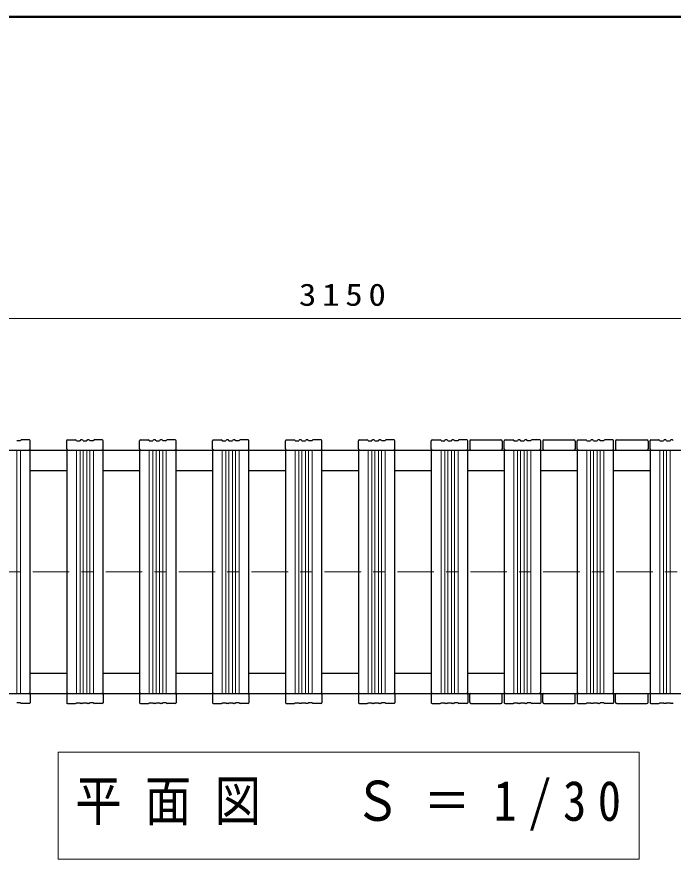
# Model space of a CAD drawing. Units: millimetres on the paper, scale 1:30. Extents: x -385 to 0, y 0 to 267.
# Drawn here: x -301.2 to -247.2, y 197.8 to 267 of the extents above; entities that cross this region are included whole.
import ezdxf

# ---------------------------------------------------------------- set-up
doc = ezdxf.new("R2010")
doc.units = ezdxf.units.MM
doc.linetypes.add('USER2', pattern=[6, 3, -1, 1, -1])
doc.layers.add('LY_1', color=7, linetype='Continuous', lineweight=25)
doc.layers.add('LY_4', color=7, linetype='Continuous', lineweight=13)
doc.styles.add('ＭＳ ゴシック', font='')
doc.styles.get('ＭＳ ゴシック').set_extended_font_data('MS Gothic')

msp = doc.modelspace()

# ---------------------------------------------------------------- linework, layer by layer
at = {"layer": 'LY_1', "lineweight": 13}
for p, q in [((-327.055, 242.215), (-222.055, 242.215)), ((-301.155, 211.382), (-301.155, 231.382)), ((-300.855, 211.382), (-300.855, 231.382)), ((-296.255, 211.382), (-296.255, 231.382)), ((-295.955, 211.382), (-295.955, 231.382)), ((-295.705, 211.382), (-295.705, 231.382)), ((-295.405, 211.382), (-295.405, 231.382)), ((-295.155, 211.382), (-295.155, 231.382)), ((-294.855, 211.382), (-294.855, 231.382)), ((-290.255, 211.382), (-290.255, 231.382)), ((-289.955, 211.382), (-289.955, 231.382)), ((-289.705, 211.382), (-289.705, 231.382)), ((-289.405, 211.382), (-289.405, 231.382)), ((-289.155, 211.382), (-289.155, 231.382)), ((-288.855, 211.382), (-288.855, 231.382)), ((-284.255, 211.382), (-284.255, 231.382)), ((-283.955, 211.382), (-283.955, 231.382)), ((-283.705, 211.382), (-283.705, 231.382)), ((-283.405, 211.382), (-283.405, 231.382)), ((-283.155, 211.382), (-283.155, 231.382)), ((-282.855, 211.382), (-282.855, 231.382)), ((-278.255, 211.382), (-278.255, 231.382)), ((-277.955, 211.382), (-277.955, 231.382)), ((-277.705, 211.382), (-277.705, 231.382)), ((-277.405, 211.382), (-277.405, 231.382)), ((-277.155, 211.382), (-277.155, 231.382)), ((-276.855, 211.382), (-276.855, 231.382)), ((-272.255, 211.382), (-272.255, 231.382)), ((-271.955, 211.382), (-271.955, 231.382)), ((-271.705, 211.382), (-271.705, 231.382)), ((-271.405, 211.382), (-271.405, 231.382)), ((-271.155, 211.382), (-271.155, 231.382)), ((-270.855, 211.382), (-270.855, 231.382)), ((-266.255, 211.382), (-266.255, 231.382)), ((-265.955, 211.382), (-265.955, 231.382)), ((-265.705, 211.382), (-265.705, 231.382)), ((-265.405, 211.382), (-265.405, 231.382)), ((-265.155, 211.382), (-265.155, 231.382)), ((-264.855, 211.382), (-264.855, 231.382)), ((-260.255, 211.382), (-260.255, 231.382)), ((-259.955, 211.382), (-259.955, 231.382)), ((-259.705, 211.382), (-259.705, 231.382)), ((-259.405, 211.382), (-259.405, 231.382)), ((-259.155, 211.382), (-259.155, 231.382)), ((-258.855, 211.382), (-258.855, 231.382)), ((-254.255, 211.382), (-254.255, 231.382)), ((-253.955, 211.382), (-253.955, 231.382)), ((-253.705, 211.382), (-253.705, 231.382)), ((-253.405, 211.382), (-253.405, 231.382)), ((-253.155, 211.382), (-253.155, 231.382)), ((-252.855, 211.382), (-252.855, 231.382)), ((-248.255, 211.382), (-248.255, 231.382)), ((-247.955, 211.382), (-247.955, 231.382)), ((-247.705, 211.382), (-247.705, 231.382)), ((-247.405, 211.382), (-247.405, 231.382)), ((-297.761, 206.555), (-297.761, 197.755)), ((-249.961, 206.555), (-297.761, 206.555)), ((-249.961, 197.755), (-249.961, 206.555)), ((-297.761, 197.755), (-249.961, 197.755))]:
    msp.add_line(p, q, dxfattribs=at)
at = {"layer": 'LY_1'}
for p, q in [((-300.855, 232.149), (-301.155, 232.149)), ((-300.122, 232.215), (-300.789, 232.215)), ((-300.055, 231.482), (-300.055, 232.149)), ((-297.055, 231.482), (-297.055, 232.149)), ((-296.989, 232.215), (-296.322, 232.215)), ((-296.255, 232.149), (-295.955, 232.149)), ((-295.772, 232.215), (-295.889, 232.215)), ((-295.705, 232.149), (-295.405, 232.149)), ((-295.222, 232.215), (-295.339, 232.215)), ((-294.855, 232.149), (-295.155, 232.149)), ((-294.122, 232.215), (-294.789, 232.215)), ((-294.055, 231.482), (-294.055, 232.149)), ((-291.055, 231.482), (-291.055, 232.149)), ((-290.989, 232.215), (-290.322, 232.215)), ((-290.255, 232.149), (-289.955, 232.149)), ((-289.772, 232.215), (-289.889, 232.215)), ((-289.705, 232.149), (-289.405, 232.149)), ((-289.222, 232.215), (-289.339, 232.215)), ((-288.855, 232.149), (-289.155, 232.149)), ((-288.122, 232.215), (-288.789, 232.215)), ((-288.055, 231.482), (-288.055, 232.149)), ((-285.055, 231.482), (-285.055, 232.149)), ((-284.989, 232.215), (-284.322, 232.215)), ((-284.255, 232.149), (-283.955, 232.149)), ((-283.772, 232.215), (-283.889, 232.215)), ((-283.705, 232.149), (-283.405, 232.149)), ((-283.222, 232.215), (-283.339, 232.215)), ((-282.855, 232.149), (-283.155, 232.149)), ((-282.122, 232.215), (-282.789, 232.215)), ((-282.055, 231.482), (-282.055, 232.149)), ((-279.055, 231.482), (-279.055, 232.149)), ((-278.989, 232.215), (-278.322, 232.215)), ((-278.255, 232.149), (-277.955, 232.149)), ((-277.772, 232.215), (-277.889, 232.215)), ((-277.705, 232.149), (-277.405, 232.149)), ((-277.222, 232.215), (-277.339, 232.215)), ((-276.855, 232.149), (-277.155, 232.149)), ((-276.122, 232.215), (-276.789, 232.215)), ((-276.055, 231.482), (-276.055, 232.149)), ((-273.055, 231.482), (-273.055, 232.149)), ((-272.989, 232.215), (-272.322, 232.215)), ((-272.255, 232.149), (-271.955, 232.149)), ((-271.772, 232.215), (-271.889, 232.215)), ((-271.705, 232.149), (-271.405, 232.149)), ((-271.222, 232.215), (-271.339, 232.215)), ((-270.855, 232.149), (-271.155, 232.149)), ((-270.122, 232.215), (-270.789, 232.215)), ((-270.055, 231.482), (-270.055, 232.149)), ((-267.055, 231.482), (-267.055, 232.149)), ((-266.989, 232.215), (-266.322, 232.215)), ((-266.255, 232.149), (-265.955, 232.149)), ((-265.772, 232.215), (-265.889, 232.215)), ((-265.705, 232.149), (-265.405, 232.149)), ((-265.222, 232.215), (-265.339, 232.215)), ((-264.855, 232.149), (-265.155, 232.149)), ((-264.122, 232.215), (-264.789, 232.215)), ((-264.055, 231.482), (-264.055, 232.149)), ((-263.889, 232.115), (-263.889, 231.482)), ((-263.789, 232.215), (-261.322, 232.215)), ((-261.222, 232.115), (-261.222, 231.482)), ((-261.055, 231.482), (-261.055, 232.149)), ((-260.989, 232.215), (-260.322, 232.215)), ((-260.255, 232.149), (-259.955, 232.149)), ((-259.772, 232.215), (-259.889, 232.215)), ((-259.705, 232.149), (-259.405, 232.149)), ((-259.222, 232.215), (-259.339, 232.215)), ((-258.855, 232.149), (-259.155, 232.149)), ((-258.122, 232.215), (-258.789, 232.215)), ((-258.055, 231.482), (-258.055, 232.149)), ((-257.889, 232.115), (-257.889, 231.482)), ((-257.789, 232.215), (-255.322, 232.215)), ((-255.222, 232.115), (-255.222, 231.482)), ((-255.055, 231.482), (-255.055, 232.149)), ((-254.989, 232.215), (-254.322, 232.215)), ((-254.255, 232.149), (-253.955, 232.149)), ((-253.772, 232.215), (-253.889, 232.215)), ((-253.705, 232.149), (-253.405, 232.149)), ((-253.222, 232.215), (-253.339, 232.215)), ((-252.855, 232.149), (-253.155, 232.149)), ((-252.122, 232.215), (-252.789, 232.215)), ((-252.055, 231.482), (-252.055, 232.149)), ((-251.889, 232.115), (-251.889, 231.482)), ((-251.789, 232.215), (-249.322, 232.215)), ((-249.222, 232.115), (-249.222, 231.482)), ((-249.055, 231.482), (-249.055, 232.149)), ((-248.989, 232.215), (-248.322, 232.215)), ((-248.255, 232.149), (-247.955, 232.149)), ((-247.772, 232.215), (-247.889, 232.215)), ((-247.705, 232.149), (-247.405, 232.149)), ((-247.222, 232.215), (-247.339, 232.215)), ((-327.055, 231.382), (-222.055, 231.382)), ((-300.055, 211.482), (-300.055, 231.282)), ((-297.055, 231.282), (-297.055, 211.482)), ((-294.055, 211.482), (-294.055, 231.282)), ((-291.055, 231.282), (-291.055, 211.482)), ((-288.055, 211.482), (-288.055, 231.282)), ((-285.055, 231.282), (-285.055, 211.482)), ((-282.055, 211.482), (-282.055, 231.282)), ((-279.055, 231.282), (-279.055, 211.482)), ((-276.055, 211.482), (-276.055, 231.282)), ((-273.055, 231.282), (-273.055, 211.482)), ((-270.055, 211.482), (-270.055, 231.282)), ((-267.055, 231.282), (-267.055, 211.482)), ((-264.055, 211.482), (-264.055, 231.282)), ((-261.055, 231.282), (-261.055, 211.482)), ((-258.055, 211.482), (-258.055, 231.282)), ((-255.055, 231.282), (-255.055, 211.482)), ((-252.055, 211.482), (-252.055, 231.282)), ((-249.055, 231.282), (-249.055, 211.482)), ((-300.055, 229.715), (-297.055, 229.715)), ((-294.055, 229.715), (-291.055, 229.715)), ((-288.055, 229.715), (-285.055, 229.715)), ((-282.055, 229.715), (-279.055, 229.715)), ((-276.055, 229.715), (-273.055, 229.715)), ((-270.055, 229.715), (-267.055, 229.715)), ((-264.055, 229.715), (-261.055, 229.715)), ((-258.055, 229.715), (-255.055, 229.715)), ((-252.055, 229.715), (-249.055, 229.715)), ((-300.055, 213.049), (-297.055, 213.049)), ((-294.055, 213.049), (-291.055, 213.049)), ((-288.055, 213.049), (-285.055, 213.049)), ((-282.055, 213.049), (-279.055, 213.049)), ((-276.055, 213.049), (-273.055, 213.049)), ((-270.055, 213.049), (-267.055, 213.049)), ((-264.055, 213.049), (-261.055, 213.049)), ((-258.055, 213.049), (-255.055, 213.049)), ((-252.055, 213.049), (-249.055, 213.049)), ((-327.055, 211.382), (-222.055, 211.382)), ((-300.055, 211.282), (-300.055, 210.615)), ((-297.055, 211.282), (-297.055, 210.615)), ((-294.055, 211.282), (-294.055, 210.615)), ((-291.055, 211.282), (-291.055, 210.615)), ((-288.055, 211.282), (-288.055, 210.615)), ((-285.055, 211.282), (-285.055, 210.615)), ((-282.055, 211.282), (-282.055, 210.615)), ((-279.055, 211.282), (-279.055, 210.615)), ((-276.055, 211.282), (-276.055, 210.615)), ((-273.055, 211.282), (-273.055, 210.615)), ((-270.055, 211.282), (-270.055, 210.615)), ((-267.055, 211.282), (-267.055, 210.615)), ((-264.055, 211.282), (-264.055, 210.615)), ((-263.889, 210.649), (-263.889, 211.282)), ((-261.222, 210.649), (-261.222, 211.282)), ((-261.055, 211.282), (-261.055, 210.615)), ((-258.055, 211.282), (-258.055, 210.615)), ((-257.889, 210.649), (-257.889, 211.282)), ((-255.222, 210.649), (-255.222, 211.282)), ((-255.055, 211.282), (-255.055, 210.615)), ((-252.055, 211.282), (-252.055, 210.615)), ((-251.889, 210.649), (-251.889, 211.282)), ((-249.222, 210.649), (-249.222, 211.282)), ((-249.055, 211.282), (-249.055, 210.615)), ((-300.855, 210.615), (-301.155, 210.615)), ((-300.122, 210.549), (-300.789, 210.549)), ((-296.989, 210.549), (-296.322, 210.549)), ((-296.255, 210.615), (-295.955, 210.615)), ((-295.772, 210.549), (-295.889, 210.549)), ((-295.705, 210.615), (-295.405, 210.615)), ((-295.222, 210.549), (-295.339, 210.549)), ((-294.855, 210.615), (-295.155, 210.615)), ((-294.122, 210.549), (-294.789, 210.549)), ((-290.989, 210.549), (-290.322, 210.549)), ((-290.255, 210.615), (-289.955, 210.615)), ((-289.772, 210.549), (-289.889, 210.549)), ((-289.705, 210.615), (-289.405, 210.615)), ((-289.222, 210.549), (-289.339, 210.549)), ((-288.855, 210.615), (-289.155, 210.615)), ((-288.122, 210.549), (-288.789, 210.549)), ((-284.989, 210.549), (-284.322, 210.549)), ((-284.255, 210.615), (-283.955, 210.615)), ((-283.772, 210.549), (-283.889, 210.549)), ((-283.705, 210.615), (-283.405, 210.615)), ((-283.222, 210.549), (-283.339, 210.549)), ((-282.855, 210.615), (-283.155, 210.615)), ((-282.122, 210.549), (-282.789, 210.549)), ((-278.989, 210.549), (-278.322, 210.549)), ((-278.255, 210.615), (-277.955, 210.615)), ((-277.772, 210.549), (-277.889, 210.549)), ((-277.705, 210.615), (-277.405, 210.615)), ((-277.222, 210.549), (-277.339, 210.549)), ((-276.855, 210.615), (-277.155, 210.615)), ((-276.122, 210.549), (-276.789, 210.549)), ((-272.989, 210.549), (-272.322, 210.549)), ((-272.255, 210.615), (-271.955, 210.615)), ((-271.772, 210.549), (-271.889, 210.549)), ((-271.705, 210.615), (-271.405, 210.615)), ((-271.222, 210.549), (-271.339, 210.549)), ((-270.855, 210.615), (-271.155, 210.615)), ((-270.122, 210.549), (-270.789, 210.549)), ((-266.989, 210.549), (-266.322, 210.549)), ((-266.255, 210.615), (-265.955, 210.615)), ((-265.772, 210.549), (-265.889, 210.549)), ((-265.705, 210.615), (-265.405, 210.615)), ((-265.222, 210.549), (-265.339, 210.549)), ((-264.855, 210.615), (-265.155, 210.615)), ((-264.122, 210.549), (-264.789, 210.549)), ((-263.789, 210.549), (-261.322, 210.549)), ((-260.989, 210.549), (-260.322, 210.549)), ((-260.255, 210.615), (-259.955, 210.615)), ((-259.772, 210.549), (-259.889, 210.549)), ((-259.705, 210.615), (-259.405, 210.615)), ((-259.222, 210.549), (-259.339, 210.549)), ((-258.855, 210.615), (-259.155, 210.615)), ((-258.122, 210.549), (-258.789, 210.549)), ((-257.789, 210.549), (-255.322, 210.549)), ((-254.989, 210.549), (-254.322, 210.549)), ((-254.255, 210.615), (-253.955, 210.615)), ((-253.772, 210.549), (-253.889, 210.549)), ((-253.705, 210.615), (-253.405, 210.615)), ((-253.222, 210.549), (-253.339, 210.549)), ((-252.855, 210.615), (-253.155, 210.615)), ((-252.122, 210.549), (-252.789, 210.549)), ((-251.789, 210.549), (-249.322, 210.549)), ((-248.989, 210.549), (-248.322, 210.549)), ((-248.255, 210.615), (-247.955, 210.615)), ((-247.772, 210.549), (-247.889, 210.549)), ((-247.705, 210.615), (-247.405, 210.615)), ((-247.222, 210.549), (-247.339, 210.549))]:
    msp.add_line(p, q, dxfattribs=at)
at = {"layer": 'LY_1', "linetype": 'USER2', "lineweight": 13}
msp.add_line((-329.838, 221.382), (-219.198, 221.382), dxfattribs=at)
at = {"layer": 'LY_1'}
for centre, radius, start, end in [((-300.789, 232.149), 0.0667, 90, 180), ((-300.122, 232.149), 0.0667, 0, 90), ((-296.989, 232.149), 0.0667, 90, 180), ((-296.322, 232.149), 0.0667, 360, 90), ((-295.889, 232.149), 0.0667, 90, 180), ((-295.772, 232.149), 0.0667, 360, 90), ((-295.339, 232.149), 0.0667, 90, 180), ((-295.222, 232.149), 0.0667, 0, 90), ((-294.789, 232.149), 0.0667, 90, 180), ((-294.122, 232.149), 0.0667, 0, 90), ((-290.989, 232.149), 0.0667, 90, 180), ((-290.322, 232.149), 0.0667, 360, 90), ((-289.889, 232.149), 0.0667, 90, 180), ((-289.772, 232.149), 0.0667, 360, 90), ((-289.339, 232.149), 0.0667, 90, 180), ((-289.222, 232.149), 0.0667, 0, 90), ((-288.789, 232.149), 0.0667, 90, 180), ((-288.122, 232.149), 0.0667, 0, 90), ((-284.989, 232.149), 0.0667, 90, 180), ((-284.322, 232.149), 0.0667, 360, 90), ((-283.889, 232.149), 0.0667, 90, 180), ((-283.772, 232.149), 0.0667, 360, 90), ((-283.339, 232.149), 0.0667, 90, 180), ((-283.222, 232.149), 0.0667, 0, 90), ((-282.789, 232.149), 0.0667, 90, 180), ((-282.122, 232.149), 0.0667, 0, 90), ((-278.989, 232.149), 0.0667, 90, 180), ((-278.322, 232.149), 0.0667, 360, 90), ((-277.889, 232.149), 0.0667, 90, 180), ((-277.772, 232.149), 0.0667, 360, 90), ((-277.339, 232.149), 0.0667, 90, 180), ((-277.222, 232.149), 0.0667, 0, 90), ((-276.789, 232.149), 0.0667, 90, 180), ((-276.122, 232.149), 0.0667, 0, 90), ((-272.989, 232.149), 0.0667, 90, 180), ((-272.322, 232.149), 0.0667, 360, 90), ((-271.889, 232.149), 0.0667, 90, 180), ((-271.772, 232.149), 0.0667, 360, 90), ((-271.339, 232.149), 0.0667, 90, 180), ((-271.222, 232.149), 0.0667, 0, 90), ((-270.789, 232.149), 0.0667, 90, 180), ((-270.122, 232.149), 0.0667, 0, 90), ((-266.989, 232.149), 0.0667, 90, 180), ((-266.322, 232.149), 0.0667, 360, 90), ((-265.889, 232.149), 0.0667, 90, 180), ((-265.772, 232.149), 0.0667, 360, 90), ((-265.339, 232.149), 0.0667, 90, 180), ((-265.222, 232.149), 0.0667, 0, 90), ((-264.789, 232.149), 0.0667, 90, 180), ((-264.122, 232.149), 0.0667, 0, 90), ((-263.789, 232.115), 0.1, 90, 180), ((-261.322, 232.115), 0.1, 0, 90), ((-260.989, 232.149), 0.0667, 90, 180), ((-260.322, 232.149), 0.0667, 360, 90), ((-259.889, 232.149), 0.0667, 90, 180), ((-259.772, 232.149), 0.0667, 360, 90), ((-259.339, 232.149), 0.0667, 90, 180), ((-259.222, 232.149), 0.0667, 0, 90), ((-258.789, 232.149), 0.0667, 90, 180), ((-258.122, 232.149), 0.0667, 0, 90), ((-257.789, 232.115), 0.1, 90, 180), ((-255.322, 232.115), 0.1, 0, 90), ((-254.989, 232.149), 0.0667, 90, 180), ((-254.322, 232.149), 0.0667, 360, 90), ((-253.889, 232.149), 0.0667, 90, 180), ((-253.772, 232.149), 0.0667, 360, 90), ((-253.339, 232.149), 0.0667, 90, 180), ((-253.222, 232.149), 0.0667, 0, 90), ((-252.789, 232.149), 0.0667, 90, 180), ((-252.122, 232.149), 0.0667, 0, 90), ((-251.789, 232.115), 0.1, 90, 180), ((-249.322, 232.115), 0.1, 0, 90), ((-248.989, 232.149), 0.0667, 90, 180), ((-248.322, 232.149), 0.0667, 360, 90), ((-247.889, 232.149), 0.0667, 90, 180), ((-247.772, 232.149), 0.0667, 360, 90), ((-247.339, 232.149), 0.0667, 90, 180), ((-247.222, 232.149), 0.0667, 0, 90), ((-300.155, 231.482), 0.1, 270, 0), ((-300.155, 231.282), 0.1, 0, 90), ((-296.955, 231.482), 0.1, 180, 270), ((-296.955, 231.282), 0.1, 90, 180), ((-294.155, 231.482), 0.1, 270, 0), ((-294.155, 231.282), 0.1, 0, 90), ((-290.955, 231.482), 0.1, 180, 270), ((-290.955, 231.282), 0.1, 90, 180), ((-288.155, 231.482), 0.1, 270, 0), ((-288.155, 231.282), 0.1, 0, 90), ((-284.955, 231.482), 0.1, 180, 270), ((-284.955, 231.282), 0.1, 90, 180), ((-282.155, 231.482), 0.1, 270, 0), ((-282.155, 231.282), 0.1, 0, 90), ((-278.955, 231.482), 0.1, 180, 270), ((-278.955, 231.282), 0.1, 90, 180), ((-276.155, 231.482), 0.1, 270, 0), ((-276.155, 231.282), 0.1, 0, 90), ((-272.955, 231.482), 0.1, 180, 270), ((-272.955, 231.282), 0.1, 90, 180), ((-270.155, 231.482), 0.1, 270, 0), ((-270.155, 231.282), 0.1, 0, 90), ((-266.955, 231.482), 0.1, 180, 270), ((-266.955, 231.282), 0.1, 90, 180), ((-264.155, 231.482), 0.1, 270, 0), ((-264.155, 231.282), 0.1, 0, 90), ((-263.789, 231.482), 0.1, 180, 270), ((-261.322, 231.482), 0.1, 270, 0), ((-260.955, 231.482), 0.1, 180, 270), ((-260.955, 231.282), 0.1, 90, 180), ((-258.155, 231.482), 0.1, 270, 0), ((-258.155, 231.282), 0.1, 0, 90), ((-257.789, 231.482), 0.1, 180, 270), ((-255.322, 231.482), 0.1, 270, 0), ((-254.955, 231.482), 0.1, 180, 270), ((-254.955, 231.282), 0.1, 90, 180), ((-252.155, 231.482), 0.1, 270, 0), ((-252.155, 231.282), 0.1, 0, 90), ((-251.789, 231.482), 0.1, 180, 270), ((-249.322, 231.482), 0.1, 270, 0), ((-248.955, 231.482), 0.1, 180, 270), ((-248.955, 231.282), 0.1, 90, 180), ((-300.155, 211.482), 0.1, 270, 0), ((-300.155, 211.282), 0.1, 0, 90), ((-296.955, 211.482), 0.1, 180, 270), ((-296.955, 211.282), 0.1, 90, 180), ((-294.155, 211.482), 0.1, 270, 0), ((-294.155, 211.282), 0.1, 0, 90), ((-290.955, 211.482), 0.1, 180, 270), ((-290.955, 211.282), 0.1, 90, 180), ((-288.155, 211.482), 0.1, 270, 0), ((-288.155, 211.282), 0.1, 0, 90), ((-284.955, 211.482), 0.1, 180, 270), ((-284.955, 211.282), 0.1, 90, 180), ((-282.155, 211.482), 0.1, 270, 0), ((-282.155, 211.282), 0.1, 0, 90), ((-278.955, 211.482), 0.1, 180, 270), ((-278.955, 211.282), 0.1, 90, 180), ((-276.155, 211.482), 0.1, 270, 0), ((-276.155, 211.282), 0.1, 0, 90), ((-272.955, 211.482), 0.1, 180, 270), ((-272.955, 211.282), 0.1, 90, 180), ((-270.155, 211.482), 0.1, 270, 0), ((-270.155, 211.282), 0.1, 0, 90), ((-266.955, 211.482), 0.1, 180, 270), ((-266.955, 211.282), 0.1, 90, 180), ((-264.155, 211.482), 0.1, 270, 0), ((-264.155, 211.282), 0.1, 0, 90), ((-263.789, 211.282), 0.1, 90, 180), ((-261.322, 211.282), 0.1, 0, 90), ((-260.955, 211.482), 0.1, 180, 270), ((-260.955, 211.282), 0.1, 90, 180), ((-258.155, 211.482), 0.1, 270, 0), ((-258.155, 211.282), 0.1, 0, 90), ((-257.789, 211.282), 0.1, 90, 180), ((-255.322, 211.282), 0.1, 0, 90), ((-254.955, 211.482), 0.1, 180, 270), ((-254.955, 211.282), 0.1, 90, 180), ((-252.155, 211.482), 0.1, 270, 0), ((-252.155, 211.282), 0.1, 0, 90), ((-251.789, 211.282), 0.1, 90, 180), ((-249.322, 211.282), 0.1, 0, 90), ((-248.955, 211.482), 0.1, 180, 270), ((-248.955, 211.282), 0.1, 90, 180), ((-300.789, 210.615), 0.0667, 180, 270), ((-300.122, 210.615), 0.0667, 270, 0), ((-296.989, 210.615), 0.0667, 180, 270), ((-296.322, 210.615), 0.0667, 270, 0), ((-295.889, 210.615), 0.0667, 180, 270), ((-295.772, 210.615), 0.0667, 270, 0), ((-295.339, 210.615), 0.0667, 180, 270), ((-295.222, 210.615), 0.0667, 270, 0), ((-294.789, 210.615), 0.0667, 180, 270), ((-294.122, 210.615), 0.0667, 270, 0), ((-290.989, 210.615), 0.0667, 180, 270), ((-290.322, 210.615), 0.0667, 270, 0), ((-289.889, 210.615), 0.0667, 180, 270), ((-289.772, 210.615), 0.0667, 270, 0), ((-289.339, 210.615), 0.0667, 180, 270), ((-289.222, 210.615), 0.0667, 270, 0), ((-288.789, 210.615), 0.0667, 180, 270), ((-288.122, 210.615), 0.0667, 270, 0), ((-284.989, 210.615), 0.0667, 180, 270), ((-284.322, 210.615), 0.0667, 270, 0), ((-283.889, 210.615), 0.0667, 180, 270), ((-283.772, 210.615), 0.0667, 270, 0), ((-283.339, 210.615), 0.0667, 180, 270), ((-283.222, 210.615), 0.0667, 270, 0), ((-282.789, 210.615), 0.0667, 180, 270), ((-282.122, 210.615), 0.0667, 270, 0), ((-278.989, 210.615), 0.0667, 180, 270), ((-278.322, 210.615), 0.0667, 270, 0), ((-277.889, 210.615), 0.0667, 180, 270), ((-277.772, 210.615), 0.0667, 270, 0), ((-277.339, 210.615), 0.0667, 180, 270), ((-277.222, 210.615), 0.0667, 270, 0), ((-276.789, 210.615), 0.0667, 180, 270), ((-276.122, 210.615), 0.0667, 270, 0), ((-272.989, 210.615), 0.0667, 180, 270), ((-272.322, 210.615), 0.0667, 270, 0), ((-271.889, 210.615), 0.0667, 180, 270), ((-271.772, 210.615), 0.0667, 270, 0), ((-271.339, 210.615), 0.0667, 180, 270), ((-271.222, 210.615), 0.0667, 270, 0), ((-270.789, 210.615), 0.0667, 180, 270), ((-270.122, 210.615), 0.0667, 270, 0), ((-266.989, 210.615), 0.0667, 180, 270), ((-266.322, 210.615), 0.0667, 270, 0), ((-265.889, 210.615), 0.0667, 180, 270), ((-265.772, 210.615), 0.0667, 270, 0), ((-265.339, 210.615), 0.0667, 180, 270), ((-265.222, 210.615), 0.0667, 270, 0), ((-264.789, 210.615), 0.0667, 180, 270), ((-264.122, 210.615), 0.0667, 270, 0), ((-263.789, 210.649), 0.1, 180, 270), ((-261.322, 210.649), 0.1, 270, 0), ((-260.989, 210.615), 0.0667, 180, 270), ((-260.322, 210.615), 0.0667, 270, 0), ((-259.889, 210.615), 0.0667, 180, 270), ((-259.772, 210.615), 0.0667, 270, 0), ((-259.339, 210.615), 0.0667, 180, 270), ((-259.222, 210.615), 0.0667, 270, 0), ((-258.789, 210.615), 0.0667, 180, 270), ((-258.122, 210.615), 0.0667, 270, 0), ((-257.789, 210.649), 0.1, 180, 270), ((-255.322, 210.649), 0.1, 270, 0), ((-254.989, 210.615), 0.0667, 180, 270), ((-254.322, 210.615), 0.0667, 270, 0), ((-253.889, 210.615), 0.0667, 180, 270), ((-253.772, 210.615), 0.0667, 270, 0), ((-253.339, 210.615), 0.0667, 180, 270), ((-253.222, 210.615), 0.0667, 270, 0), ((-252.789, 210.615), 0.0667, 180, 270), ((-252.122, 210.615), 0.0667, 270, 0), ((-251.789, 210.649), 0.1, 180, 270), ((-249.322, 210.649), 0.1, 270, 0), ((-248.989, 210.615), 0.0667, 180, 270), ((-248.322, 210.615), 0.0667, 270, 0), ((-247.889, 210.615), 0.0667, 180, 270), ((-247.772, 210.615), 0.0667, 270, 0), ((-247.339, 210.615), 0.0667, 180, 270), ((-247.222, 210.615), 0.0667, 270, 0)]:
    msp.add_arc(centre, radius, start, end, dxfattribs=at)
at = {"layer": 'LY_4', "lineweight": 50}
msp.add_line((0, 267), (-385, 267), dxfattribs=at)

# ---------------------------------------------------------------- texts
at = {"layer": 'LY_1', "style": 'ＭＳ ゴシック'}
for s, insert, char_height, attachment_point in [('\\T1.33;\\W1.15;3150', (-274.132, 243.215), 1.833, 8), ('\\T1.5;\\W0.85;平面図\u3000Ｓ＝1/30', (-296.361, 202.155), 3.299, 4)]:
    msp.add_mtext(s, dxfattribs=dict(at, insert=insert, char_height=char_height, attachment_point=attachment_point))

doc.saveas('drawing.dxf')
